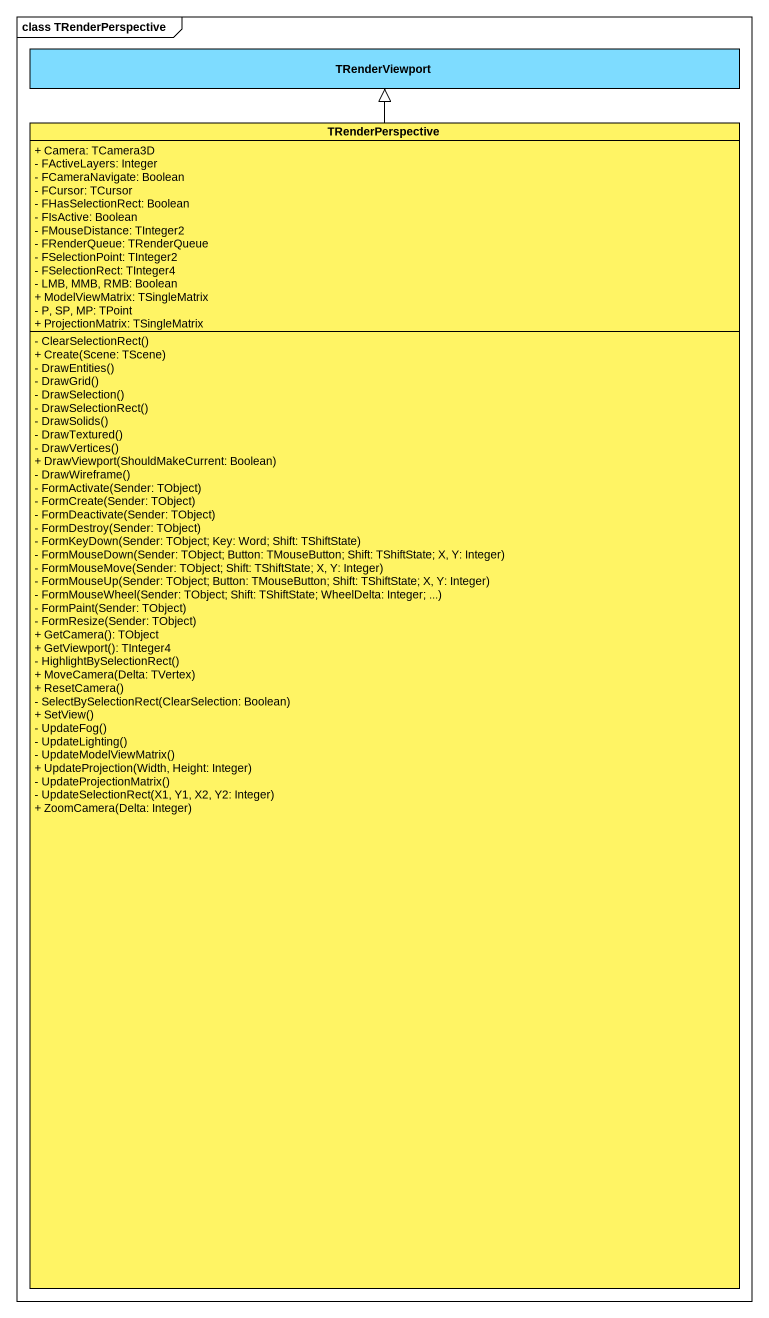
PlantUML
@startuml
mainframe class TRenderPerspective
hide circle
hide empty members
skinparam classAttributeIconSize 0
class TRenderViewport #7EDCFF
class TRenderPerspective #FFF464 {
  + Camera: TCamera3D
  - FActiveLayers: Integer
  - FCameraNavigate: Boolean
  - FCursor: TCursor
  - FHasSelectionRect: Boolean
  - FIsActive: Boolean
  - FMouseDistance: TInteger2
  - FRenderQueue: TRenderQueue
  - FSelectionPoint: TInteger2
  - FSelectionRect: TInteger4
  - LMB, MMB, RMB: Boolean
  + ModelViewMatrix: TSingleMatrix
  - P, SP, MP: TPoint
  + ProjectionMatrix: TSingleMatrix
  - ClearSelectionRect()
  + Create(Scene: TScene)
  - DrawEntities()
  - DrawGrid()
  - DrawSelection()
  - DrawSelectionRect()
  - DrawSolids()
  - DrawTextured()
  - DrawVertices()
  + DrawViewport(ShouldMakeCurrent: Boolean)
  - DrawWireframe()
  - FormActivate(Sender: TObject)
  - FormCreate(Sender: TObject)
  - FormDeactivate(Sender: TObject)
  - FormDestroy(Sender: TObject)
  - FormKeyDown(Sender: TObject; Key: Word; Shift: TShiftState)
  - FormMouseDown(Sender: TObject; Button: TMouseButton; Shift: TShiftState; X, Y: Integer)
  - FormMouseMove(Sender: TObject; Shift: TShiftState; X, Y: Integer)
  - FormMouseUp(Sender: TObject; Button: TMouseButton; Shift: TShiftState; X, Y: Integer)
  - FormMouseWheel(Sender: TObject; Shift: TShiftState; WheelDelta: Integer; ...)
  - FormPaint(Sender: TObject)
  - FormResize(Sender: TObject)
  + GetCamera(): TObject
  + GetViewport(): TInteger4
  - HighlightBySelectionRect()
  + MoveCamera(Delta: TVertex)
  + ResetCamera()
  - SelectBySelectionRect(ClearSelection: Boolean)
  + SetView()
  - UpdateFog()
  - UpdateLighting()
  - UpdateModelViewMatrix()
  + UpdateProjection(Width, Height: Integer)
  - UpdateProjectionMatrix()
  - UpdateSelectionRect(X1, Y1, X2, Y2: Integer)
  + ZoomCamera(Delta: Integer)
}
TRenderPerspective -up-|> TRenderViewport
@enduml
